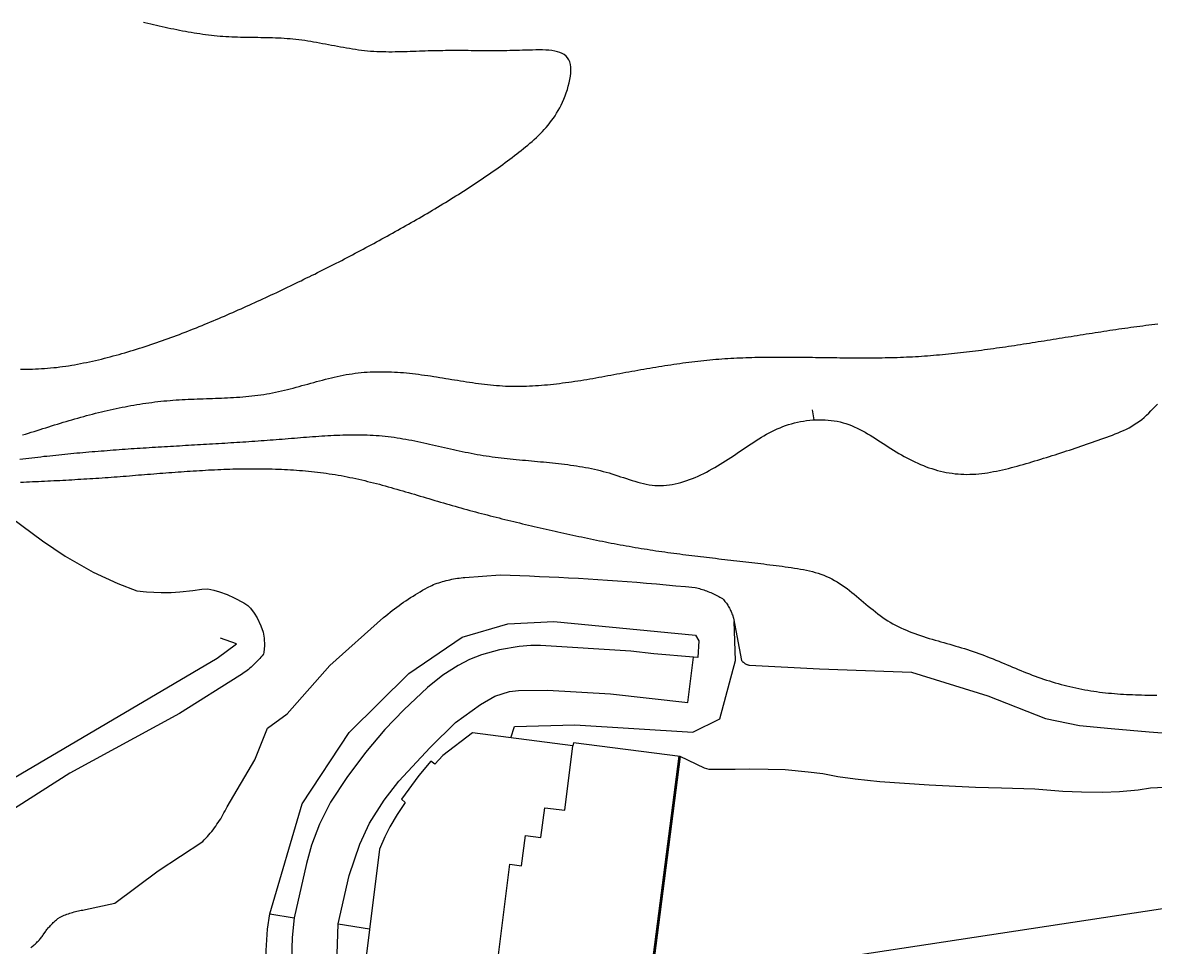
# Model space of a CAD drawing. Header units: metres. Extents: x 344448 to 345503, y 6651479 to 6652258.
# Drawn here: x 344625.2 to 344849.7, y 6652071.9 to 6652255.2 of the extents above; entities that cross this region are included whole.
import ezdxf

# ---------------------------------------------------------------- set-up
doc = ezdxf.new("R2010")
doc.units = ezdxf.units.M
doc.layers.add('C3D-Рамка_вида', color=7, linetype='Continuous', plot=False)
for name, color, linetype in [('СЛОЙ_03_Здания_и_строения', 252, 'Continuous'), ('СЛОЙ_06_Инженерно-техниче', 252, 'Continuous'), ('СЛОЙ_10_Границы_покрытий_', 252, 'Continuous'), ('СЛОЙ_11_Гидрография', 252, 'Continuous'), ('СЛОЙ_14_Ограждения', 252, 'Continuous')]:
    doc.layers.add(name, color=color, linetype=linetype)

msp = doc.modelspace()

# ---------------------------------------------------------------- linework, layer by layer
at = {"layer": 'C3D-Рамка_вида', "linetype": 'Continuous'}
msp.add_lwpolyline([(344636.54, 6652046.94), (345013.71, 6652104.29), (345046.63, 6651887.78), (344669.46, 6651830.43)], close=True, dxfattribs=at)
at = {"layer": 'СЛОЙ_03_Здания_и_строения', "linetype": 'Continuous'}
msp.add_lwpolyline([(344716.81, 6652048.76), (344721.81, 6652088.4), (344724.14, 6652088.08), (344724.93, 6652094.05), (344727.97, 6652093.7), (344728.71, 6652099.58), (344732.73, 6652099.12), (344734.31, 6652111.84), (344714.38, 6652114.4), (344708.53, 6652109.9), (344706.9, 6652108.2), (344706.12, 6652108.82), (344703.78, 6652105.99), (344700.32, 6652101.28), (344701.07, 6652100.6), (344699.45, 6652098.22), (344698.04, 6652095.81), (344697.01, 6652093.8), (344695.94, 6652091.38), (344691.99, 6652059.5)], dxfattribs=at)
at = {"layer": 'СЛОЙ_06_Инженерно-техниче', "linetype": 'Continuous'}
for p, q in [((344745.65, 6652034.27), (344755.33, 6652109.77)), ((344745.85, 6652034.25), (344755.53, 6652109.74))]:
    msp.add_line(p, q, dxfattribs=at)
msp.add_lwpolyline([(344755.53, 6652109.74), (344734.42, 6652112.46), (344734.31, 6652111.84)], dxfattribs=at)
at = {"layer": 'СЛОЙ_10_Границы_покрытий_', "linetype": 'Continuous'}
for p, q in [((344674.23, 6652078.54), (344679.06, 6652077.75)), ((344687.8, 6652076.59), (344693.98, 6652075.58))]:
    msp.add_line(p, q, dxfattribs=at)
for points in [[(344662.05, 6652066.59), (344663.72, 6652067.55), (344668.13, 6652058.4), (344670.12, 6652051.14), (344675.16, 6652051.93), (344675.01, 6652052.43), (344674.26, 6652056.44), (344673.72, 6652061.42), (344673.47, 6652065.96), (344673.5, 6652071.24), (344673.73, 6652075.48), (344674.23, 6652078.54), (344680.63, 6652100.35), (344689.98, 6652114.48), (344701.78, 6652126.18), (344712.37, 6652133.39), (344721.38, 6652136.04), (344730.5, 6652136.46), (344758.59, 6652133.75), (344759.27, 6652132.68), (344759.06, 6652129.35), (344758.2, 6652129.4)], [(344763.39, 6652117.2), (344766.51, 6652128.74), (344766.26, 6652136.5)], [(344687.38, 6652064.59), (344687.8, 6652076.59), (344689.94, 6652086.12), (344692.07, 6652092.36), (344693.97, 6652096.49), (344696.86, 6652101.1), (344699.77, 6652104.87), (344705.98, 6652111.54), (344711.03, 6652116.49), (344715.97, 6652120.04), (344718.85, 6652121.67), (344721.7, 6652122.59), (344723.49, 6652122.81), (344729.24, 6652122.88), (344741.74, 6652122.14), (344757.07, 6652120.45), (344758.2, 6652129.4), (344750.35, 6652130.05), (344745.77, 6652130.58), (344727.88, 6652131.76), (344725.94, 6652131.72), (344723.63, 6652131.54), (344719.72, 6652130.87), (344716.21, 6652129.88), (344713.83, 6652128.96), (344711.53, 6652127.77), (344708.52, 6652125.84), (344705.49, 6652123.41), (344700.78, 6652118.97), (344697.03, 6652115.05), (344693.18, 6652110.52), (344689.48, 6652105.59), (344686.24, 6652100.68), (344684.04, 6652096.33), (344682.48, 6652092.17), (344681.48, 6652088.5), (344679.06, 6652077.75), (344678.68, 6652073.85), (344678.49, 6652069.43)], [(344721.97, 6652113.42), (344722.71, 6652115.7), (344734.71, 6652115.98), (344758.06, 6652114.53), (344763.39, 6652117.2)]]:
    msp.add_lwpolyline(points, dxfattribs=at)
at = {"layer": 'СЛОЙ_11_Гидрография', "linetype": 'Continuous'}
msp.add_line((344782.1, 6652176.46), (344781.82, 6652178.44), dxfattribs=at)
for points in [[(344624.79, 6652186.54), (344625.39, 6652186.53), (344625.99, 6652186.53), (344626.59, 6652186.53), (344627.19, 6652186.54), (344627.79, 6652186.56), (344628.39, 6652186.58), (344628.98, 6652186.61), (344629.58, 6652186.65), (344630.18, 6652186.7), (344630.78, 6652186.75), (344631.38, 6652186.81), (344631.97, 6652186.87), (344632.57, 6652186.95), (344633.16, 6652187.02), (344633.76, 6652187.11), (344634.35, 6652187.2), (344634.95, 6652187.29), (344635.54, 6652187.39), (344636.13, 6652187.5), (344636.72, 6652187.61), (344637.31, 6652187.73), (344637.9, 6652187.85), (344638.49, 6652187.97), (344639.08, 6652188.1), (344639.67, 6652188.24), (344640.26, 6652188.38), (344640.84, 6652188.52), (344641.43, 6652188.66), (344642.01, 6652188.81), (344642.59, 6652188.96), (344643.18, 6652189.12), (344643.76, 6652189.28), (344644.34, 6652189.44), (344644.92, 6652189.6), (344645.5, 6652189.77), (344646.07, 6652189.94), (344646.65, 6652190.11), (344647.23, 6652190.28), (344647.8, 6652190.46), (344648.37, 6652190.64), (344648.95, 6652190.82), (344649.52, 6652191.01), (344650.09, 6652191.2), (344650.66, 6652191.39), (344651.23, 6652191.58), (344651.8, 6652191.77), (344652.36, 6652191.97), (344652.93, 6652192.17), (344653.5, 6652192.37), (344654.06, 6652192.58), (344654.63, 6652192.78), (344655.19, 6652192.99), (344655.75, 6652193.2), (344656.31, 6652193.41), (344656.88, 6652193.63), (344657.44, 6652193.84), (344658, 6652194.06), (344658.56, 6652194.28), (344659.11, 6652194.5), (344659.67, 6652194.72), (344660.23, 6652194.95), (344660.78, 6652195.17), (344661.34, 6652195.4), (344661.9, 6652195.63), (344662.45, 6652195.86), (344663, 6652196.09), (344663.56, 6652196.33), (344664.11, 6652196.56), (344664.66, 6652196.8), (344665.21, 6652197.03), (344665.76, 6652197.27), (344666.31, 6652197.51), (344666.86, 6652197.75), (344667.41, 6652197.99), (344667.96, 6652198.24), (344668.51, 6652198.48), (344669.05, 6652198.73), (344669.6, 6652198.97), (344670.15, 6652199.22), (344670.69, 6652199.47), (344671.24, 6652199.71), (344671.78, 6652199.96), (344672.33, 6652200.21), (344672.87, 6652200.46), (344673.41, 6652200.72), (344673.96, 6652200.97), (344674.5, 6652201.22), (344675.04, 6652201.47), (344675.58, 6652201.73), (344676.13, 6652201.98), (344676.67, 6652202.24), (344677.21, 6652202.5), (344677.75, 6652202.75), (344678.29, 6652203.01), (344678.82, 6652203.27), (344679.36, 6652203.53), (344679.9, 6652203.79), (344680.44, 6652204.05), (344680.98, 6652204.32), (344681.52, 6652204.58), (344682.05, 6652204.84), (344682.59, 6652205.11), (344683.12, 6652205.37), (344683.66, 6652205.64), (344684.2, 6652205.91), (344684.73, 6652206.18), (344685.27, 6652206.45), (344685.8, 6652206.72), (344686.33, 6652206.99), (344686.87, 6652207.26), (344687.4, 6652207.53), (344687.94, 6652207.81), (344688.47, 6652208.08), (344689, 6652208.36), (344689.53, 6652208.63), (344690.07, 6652208.91), (344690.6, 6652209.19), (344691.13, 6652209.47), (344691.66, 6652209.75), (344692.19, 6652210.03), (344692.72, 6652210.31), (344693.25, 6652210.6), (344693.78, 6652210.88), (344694.31, 6652211.17), (344694.84, 6652211.45), (344695.37, 6652211.74), (344695.9, 6652212.03), (344696.43, 6652212.32), (344696.96, 6652212.61), (344697.49, 6652212.9), (344698.02, 6652213.19), (344698.55, 6652213.48), (344699.08, 6652213.78), (344699.61, 6652214.07), (344700.13, 6652214.37), (344700.66, 6652214.67), (344701.19, 6652214.97), (344701.72, 6652215.27), (344702.25, 6652215.57), (344702.77, 6652215.87), (344703.3, 6652216.17), (344703.82, 6652216.47), (344704.35, 6652216.78), (344704.87, 6652217.08), (344705.4, 6652217.39), (344705.92, 6652217.7), (344706.44, 6652218.01), (344706.96, 6652218.32), (344707.48, 6652218.63), (344708, 6652218.94), (344708.52, 6652219.25), (344709.03, 6652219.57), (344709.55, 6652219.88), (344710.06, 6652220.2), (344710.57, 6652220.52), (344711.08, 6652220.84), (344711.59, 6652221.16), (344712.1, 6652221.48), (344712.6, 6652221.8), (344713.11, 6652222.12), (344713.61, 6652222.45), (344714.11, 6652222.77), (344714.61, 6652223.1), (344715.1, 6652223.43), (344715.6, 6652223.75), (344716.09, 6652224.08), (344716.58, 6652224.42), (344717.06, 6652224.75), (344717.55, 6652225.08), (344718.03, 6652225.42), (344718.51, 6652225.75), (344718.99, 6652226.09), (344719.46, 6652226.43), (344719.94, 6652226.77), (344720.41, 6652227.11), (344720.87, 6652227.45), (344721.34, 6652227.79), (344721.8, 6652228.14), (344722.25, 6652228.48), (344722.71, 6652228.83), (344723.16, 6652229.17), (344723.61, 6652229.52), (344724.05, 6652229.87), (344724.49, 6652230.22), (344724.93, 6652230.58), (344725.37, 6652230.94), (344725.79, 6652231.3), (344726.22, 6652231.66), (344726.63, 6652232.03), (344727.05, 6652232.41), (344727.45, 6652232.8), (344727.85, 6652233.19), (344728.24, 6652233.6), (344728.63, 6652234.01), (344729, 6652234.43), (344729.37, 6652234.87), (344729.73, 6652235.32), (344730.08, 6652235.78), (344730.42, 6652236.25), (344730.75, 6652236.74), (344731.07, 6652237.25), (344731.38, 6652237.77), (344731.68, 6652238.32), (344731.96, 6652238.87), (344732.24, 6652239.45), (344732.5, 6652240.05), (344732.75, 6652240.67), (344732.98, 6652241.31), (344733.2, 6652241.96), (344733.39, 6652242.62), (344733.56, 6652243.28), (344733.7, 6652243.94), (344733.8, 6652244.58), (344733.86, 6652245.2), (344733.89, 6652245.8), (344733.86, 6652246.38), (344733.79, 6652246.91), (344733.67, 6652247.4), (344733.48, 6652247.84), (344733.23, 6652248.23), (344732.93, 6652248.56), (344732.57, 6652248.85), (344732.17, 6652249.09), (344731.71, 6652249.28), (344731.22, 6652249.44), (344730.69, 6652249.57), (344730.13, 6652249.66), (344729.54, 6652249.72), (344728.92, 6652249.77), (344728.29, 6652249.79), (344727.64, 6652249.79), (344726.98, 6652249.79), (344726.32, 6652249.77), (344725.66, 6652249.75), (344724.99, 6652249.73), (344724.34, 6652249.71), (344723.69, 6652249.69), (344723.05, 6652249.67), (344722.42, 6652249.66), (344721.79, 6652249.65), (344721.17, 6652249.64), (344720.56, 6652249.63), (344719.96, 6652249.63), (344719.36, 6652249.63), (344718.76, 6652249.62), (344718.17, 6652249.62), (344717.58, 6652249.62), (344717, 6652249.63), (344716.42, 6652249.63), (344715.85, 6652249.63), (344715.27, 6652249.64), (344714.7, 6652249.64), (344714.14, 6652249.64), (344713.57, 6652249.65), (344713, 6652249.65), (344712.44, 6652249.65), (344711.88, 6652249.65), (344711.31, 6652249.66), (344710.75, 6652249.66), (344710.19, 6652249.65), (344709.62, 6652249.65), (344709.06, 6652249.65), (344708.49, 6652249.64), (344707.92, 6652249.63), (344707.35, 6652249.62), (344706.78, 6652249.61), (344706.2, 6652249.6), (344705.62, 6652249.58), (344705.03, 6652249.56), (344704.45, 6652249.54), (344703.86, 6652249.52), (344703.26, 6652249.49), (344702.67, 6652249.47), (344702.07, 6652249.45), (344701.47, 6652249.43), (344700.87, 6652249.41), (344700.27, 6652249.4), (344699.66, 6652249.38), (344699.06, 6652249.38), (344698.45, 6652249.37), (344697.84, 6652249.37), (344697.24, 6652249.38), (344696.63, 6652249.39), (344696.02, 6652249.41), (344695.42, 6652249.44), (344694.81, 6652249.47), (344694.21, 6652249.51), (344693.6, 6652249.57), (344693, 6652249.63), (344692.4, 6652249.7), (344691.8, 6652249.77), (344691.2, 6652249.86), (344690.6, 6652249.95), (344690, 6652250.04), (344689.4, 6652250.14), (344688.81, 6652250.25), (344688.21, 6652250.35), (344687.62, 6652250.46), (344687.03, 6652250.58), (344686.44, 6652250.69), (344685.84, 6652250.8), (344685.25, 6652250.91), (344684.67, 6652251.02), (344684.08, 6652251.13), (344683.49, 6652251.24), (344682.9, 6652251.35), (344682.32, 6652251.45), (344681.73, 6652251.54), (344681.14, 6652251.63), (344680.56, 6652251.71), (344679.98, 6652251.79), (344679.39, 6652251.86), (344678.81, 6652251.92), (344678.23, 6652251.97), (344677.64, 6652252.02), (344677.06, 6652252.06), (344676.48, 6652252.09), (344675.9, 6652252.12), (344675.32, 6652252.14), (344674.74, 6652252.16), (344674.16, 6652252.18), (344673.58, 6652252.19), (344673, 6652252.2), (344672.43, 6652252.21), (344671.85, 6652252.22), (344671.27, 6652252.23), (344670.69, 6652252.24), (344670.12, 6652252.24), (344669.54, 6652252.25), (344668.96, 6652252.26), (344668.39, 6652252.28), (344667.81, 6652252.29), (344667.23, 6652252.31), (344666.66, 6652252.34), (344666.08, 6652252.36), (344665.51, 6652252.4), (344664.93, 6652252.43), (344664.36, 6652252.48), (344663.79, 6652252.53), (344663.21, 6652252.59), (344662.64, 6652252.65), (344662.06, 6652252.72), (344661.49, 6652252.79), (344660.92, 6652252.87), (344660.34, 6652252.95), (344659.77, 6652253.04), (344659.2, 6652253.13), (344658.62, 6652253.23), (344658.05, 6652253.33), (344657.48, 6652253.43), (344656.9, 6652253.54), (344656.33, 6652253.65), (344655.76, 6652253.77), (344655.19, 6652253.88), (344654.61, 6652254), (344654.04, 6652254.12), (344653.47, 6652254.24), (344652.9, 6652254.37), (344652.32, 6652254.49), (344651.75, 6652254.62), (344651.18, 6652254.75), (344650.61, 6652254.88), (344650.03, 6652255.01), (344649.46, 6652255.14), (344649.2, 6652255.2)], [(344625.23, 6652173.47), (344625.8, 6652173.64), (344626.38, 6652173.82), (344626.95, 6652174), (344627.53, 6652174.18), (344628.1, 6652174.35), (344628.68, 6652174.53), (344629.25, 6652174.72), (344629.83, 6652174.9), (344630.4, 6652175.08), (344630.98, 6652175.26), (344631.55, 6652175.44), (344632.13, 6652175.61), (344632.7, 6652175.79), (344633.28, 6652175.97), (344633.86, 6652176.14), (344634.43, 6652176.31), (344635.01, 6652176.48), (344635.59, 6652176.65), (344636.17, 6652176.82), (344636.75, 6652176.98), (344637.33, 6652177.14), (344637.91, 6652177.3), (344638.49, 6652177.45), (344639.08, 6652177.61), (344639.66, 6652177.76), (344640.24, 6652177.9), (344640.83, 6652178.04), (344641.41, 6652178.18), (344642, 6652178.32), (344642.58, 6652178.45), (344643.17, 6652178.58), (344643.76, 6652178.71), (344644.35, 6652178.83), (344644.93, 6652178.95), (344645.52, 6652179.07), (344646.11, 6652179.18), (344646.7, 6652179.29), (344647.29, 6652179.39), (344647.89, 6652179.49), (344648.48, 6652179.59), (344649.07, 6652179.68), (344649.67, 6652179.77), (344650.26, 6652179.85), (344650.85, 6652179.93), (344651.45, 6652180.01), (344652.05, 6652180.08), (344652.64, 6652180.14), (344653.24, 6652180.2), (344653.84, 6652180.26), (344654.44, 6652180.31), (344655.03, 6652180.36), (344655.63, 6652180.4), (344656.23, 6652180.44), (344656.83, 6652180.47), (344657.44, 6652180.5), (344658.04, 6652180.53), (344658.64, 6652180.56), (344659.24, 6652180.58), (344659.84, 6652180.61), (344660.44, 6652180.63), (344661.04, 6652180.65), (344661.65, 6652180.67), (344662.25, 6652180.69), (344662.85, 6652180.71), (344663.45, 6652180.74), (344664.05, 6652180.76), (344664.65, 6652180.78), (344665.25, 6652180.81), (344665.85, 6652180.84), (344666.45, 6652180.87), (344667.05, 6652180.91), (344667.65, 6652180.94), (344668.25, 6652180.99), (344668.85, 6652181.03), (344669.44, 6652181.08), (344670.04, 6652181.14), (344670.63, 6652181.2), (344671.23, 6652181.27), (344671.82, 6652181.34), (344672.41, 6652181.42), (344673.01, 6652181.51), (344673.6, 6652181.61), (344674.18, 6652181.71), (344674.77, 6652181.82), (344675.36, 6652181.94), (344675.94, 6652182.06), (344676.53, 6652182.2), (344677.11, 6652182.33), (344677.7, 6652182.48), (344678.28, 6652182.62), (344678.86, 6652182.77), (344679.44, 6652182.93), (344680.02, 6652183.09), (344680.6, 6652183.24), (344681.18, 6652183.4), (344681.76, 6652183.56), (344682.34, 6652183.72), (344682.92, 6652183.88), (344683.5, 6652184.04), (344684.09, 6652184.2), (344684.67, 6652184.35), (344685.25, 6652184.5), (344685.83, 6652184.65), (344686.42, 6652184.79), (344687, 6652184.93), (344687.58, 6652185.06), (344688.17, 6652185.19), (344688.76, 6652185.31), (344689.35, 6652185.42), (344689.94, 6652185.52), (344690.53, 6652185.61), (344691.12, 6652185.69), (344691.71, 6652185.77), (344692.31, 6652185.83), (344692.91, 6652185.88), (344693.5, 6652185.93), (344694.1, 6652185.96), (344694.7, 6652185.99), (344695.3, 6652186.01), (344695.9, 6652186.01), (344696.51, 6652186.01), (344697.11, 6652186.01), (344697.71, 6652185.99), (344698.31, 6652185.97), (344698.91, 6652185.94), (344699.52, 6652185.91), (344700.12, 6652185.86), (344700.72, 6652185.82), (344701.32, 6652185.76), (344701.92, 6652185.7), (344702.52, 6652185.64), (344703.12, 6652185.57), (344703.71, 6652185.49), (344704.31, 6652185.41), (344704.91, 6652185.33), (344705.51, 6652185.24), (344706.1, 6652185.16), (344706.7, 6652185.06), (344707.29, 6652184.97), (344707.89, 6652184.88), (344708.48, 6652184.78), (344709.08, 6652184.68), (344709.67, 6652184.59), (344710.27, 6652184.49), (344710.86, 6652184.39), (344711.45, 6652184.3), (344712.05, 6652184.2), (344712.64, 6652184.11), (344713.23, 6652184.01), (344713.83, 6652183.92), (344714.42, 6652183.84), (344715.01, 6652183.75), (344715.6, 6652183.67), (344716.2, 6652183.6), (344716.79, 6652183.53), (344717.38, 6652183.46), (344717.98, 6652183.4), (344718.57, 6652183.34), (344719.16, 6652183.29), (344719.76, 6652183.24), (344720.35, 6652183.21), (344720.94, 6652183.17), (344721.54, 6652183.15), (344722.13, 6652183.14), (344722.73, 6652183.13), (344723.32, 6652183.12), (344723.92, 6652183.13), (344724.51, 6652183.14), (344725.11, 6652183.16), (344725.7, 6652183.18), (344726.3, 6652183.21), (344726.89, 6652183.24), (344727.49, 6652183.28), (344728.09, 6652183.33), (344728.68, 6652183.38), (344729.28, 6652183.43), (344729.88, 6652183.49), (344730.47, 6652183.55), (344731.07, 6652183.62), (344731.67, 6652183.69), (344732.26, 6652183.77), (344732.86, 6652183.85), (344733.46, 6652183.93), (344734.05, 6652184.02), (344734.65, 6652184.11), (344735.25, 6652184.2), (344735.84, 6652184.29), (344736.44, 6652184.39), (344737.04, 6652184.49), (344737.63, 6652184.59), (344738.23, 6652184.69), (344738.83, 6652184.8), (344739.42, 6652184.9), (344740.02, 6652185.01), (344740.61, 6652185.12), (344741.21, 6652185.23), (344741.81, 6652185.34), (344742.4, 6652185.45), (344743, 6652185.56), (344743.59, 6652185.67), (344744.19, 6652185.78), (344744.78, 6652185.89), (344745.38, 6652186), (344745.97, 6652186.1), (344746.57, 6652186.21), (344747.16, 6652186.32), (344747.76, 6652186.42), (344748.35, 6652186.53), (344748.94, 6652186.63), (344749.54, 6652186.73), (344750.13, 6652186.83), (344750.73, 6652186.93), (344751.32, 6652187.02), (344751.91, 6652187.12), (344752.51, 6652187.21), (344753.1, 6652187.3), (344753.69, 6652187.39), (344754.29, 6652187.48), (344754.88, 6652187.57), (344755.47, 6652187.65), (344756.07, 6652187.73), (344756.66, 6652187.81), (344757.25, 6652187.89), (344757.85, 6652187.96), (344758.44, 6652188.03), (344759.04, 6652188.1), (344759.63, 6652188.17), (344760.23, 6652188.23), (344760.82, 6652188.29), (344761.42, 6652188.35), (344762.01, 6652188.4), (344762.61, 6652188.46), (344763.2, 6652188.5), (344763.8, 6652188.55), (344764.4, 6652188.59), (344764.99, 6652188.63), (344765.59, 6652188.66), (344766.19, 6652188.7), (344766.78, 6652188.73), (344767.38, 6652188.76), (344767.98, 6652188.78), (344768.58, 6652188.8), (344769.18, 6652188.82), (344769.78, 6652188.84), (344770.38, 6652188.86), (344770.97, 6652188.87), (344771.57, 6652188.88), (344772.17, 6652188.89), (344772.77, 6652188.9), (344773.37, 6652188.9), (344773.97, 6652188.91), (344774.57, 6652188.91), (344775.17, 6652188.91), (344775.77, 6652188.91), (344776.37, 6652188.91), (344776.98, 6652188.91), (344777.58, 6652188.91), (344778.18, 6652188.9), (344778.78, 6652188.9), (344779.38, 6652188.89), (344779.98, 6652188.88), (344780.58, 6652188.88), (344781.18, 6652188.87), (344781.78, 6652188.86), (344782.39, 6652188.85), (344782.99, 6652188.84), (344783.59, 6652188.83), (344784.19, 6652188.83), (344784.79, 6652188.82), (344785.39, 6652188.81), (344785.99, 6652188.8), (344786.6, 6652188.79), (344787.2, 6652188.78), (344787.8, 6652188.78), (344788.4, 6652188.77), (344789, 6652188.76), (344789.6, 6652188.76), (344790.2, 6652188.76), (344790.8, 6652188.75), (344791.4, 6652188.75), (344792, 6652188.75), (344792.6, 6652188.75), (344793.21, 6652188.75), (344793.81, 6652188.76), (344794.41, 6652188.76), (344795.01, 6652188.77), (344795.61, 6652188.78), (344796.21, 6652188.79), (344796.8, 6652188.8), (344797.4, 6652188.81), (344798, 6652188.83), (344798.6, 6652188.85), (344799.2, 6652188.87), (344799.8, 6652188.89), (344800.4, 6652188.92), (344801, 6652188.95), (344801.59, 6652188.98), (344802.19, 6652189.01), (344802.79, 6652189.05), (344803.39, 6652189.09), (344803.98, 6652189.13), (344804.58, 6652189.18), (344805.18, 6652189.22), (344805.77, 6652189.27), (344806.37, 6652189.32), (344806.96, 6652189.37), (344807.56, 6652189.43), (344808.15, 6652189.48), (344808.75, 6652189.54), (344809.34, 6652189.6), (344809.94, 6652189.66), (344810.53, 6652189.73), (344811.13, 6652189.79), (344811.72, 6652189.86), (344812.32, 6652189.93), (344812.91, 6652190), (344813.51, 6652190.08), (344814.1, 6652190.15), (344814.69, 6652190.22), (344815.29, 6652190.3), (344815.88, 6652190.38), (344816.47, 6652190.46), (344817.07, 6652190.54), (344817.66, 6652190.62), (344818.25, 6652190.71), (344818.84, 6652190.79), (344819.44, 6652190.88), (344820.03, 6652190.96), (344820.62, 6652191.05), (344821.22, 6652191.14), (344821.81, 6652191.23), (344822.4, 6652191.32), (344822.99, 6652191.41), (344823.58, 6652191.5), (344824.18, 6652191.59), (344824.77, 6652191.68), (344825.36, 6652191.78), (344825.95, 6652191.87), (344826.54, 6652191.96), (344827.14, 6652192.06), (344827.73, 6652192.15), (344828.32, 6652192.25), (344828.91, 6652192.34), (344829.5, 6652192.44), (344830.09, 6652192.53), (344830.69, 6652192.63), (344831.28, 6652192.72), (344831.87, 6652192.82), (344832.46, 6652192.91), (344833.05, 6652193.01), (344833.64, 6652193.1), (344834.24, 6652193.2), (344834.83, 6652193.29), (344835.42, 6652193.39), (344836.01, 6652193.48), (344836.6, 6652193.57), (344837.19, 6652193.66), (344837.79, 6652193.76), (344838.38, 6652193.85), (344838.97, 6652193.94), (344839.56, 6652194.03), (344840.15, 6652194.12), (344840.74, 6652194.21), (344841.34, 6652194.29), (344841.93, 6652194.38), (344842.52, 6652194.47), (344843.11, 6652194.55), (344843.71, 6652194.63), (344844.3, 6652194.72), (344844.89, 6652194.8), (344845.48, 6652194.88), (344846.08, 6652194.96), (344846.67, 6652195.04), (344847.26, 6652195.12), (344847.85, 6652195.2), (344848.45, 6652195.28), (344849.04, 6652195.35), (344849.63, 6652195.43), (344850.22, 6652195.51)], [(344624.65, 6652168.66), (344625.24, 6652168.73), (344625.84, 6652168.81), (344626.43, 6652168.88), (344627.03, 6652168.95), (344627.62, 6652169.02), (344628.22, 6652169.09), (344628.82, 6652169.16), (344629.41, 6652169.23), (344630.01, 6652169.29), (344630.61, 6652169.36), (344631.21, 6652169.42), (344631.8, 6652169.49), (344632.4, 6652169.55), (344633, 6652169.61), (344633.59, 6652169.67), (344634.19, 6652169.73), (344634.79, 6652169.78), (344635.39, 6652169.84), (344635.99, 6652169.9), (344636.58, 6652169.95), (344637.18, 6652170), (344637.78, 6652170.06), (344638.38, 6652170.11), (344638.98, 6652170.16), (344639.57, 6652170.21), (344640.17, 6652170.26), (344640.77, 6652170.31), (344641.37, 6652170.35), (344641.96, 6652170.4), (344642.56, 6652170.45), (344643.16, 6652170.49), (344643.76, 6652170.54), (344644.36, 6652170.58), (344644.95, 6652170.62), (344645.55, 6652170.66), (344646.15, 6652170.71), (344646.75, 6652170.75), (344647.34, 6652170.79), (344647.94, 6652170.83), (344648.54, 6652170.87), (344649.14, 6652170.91), (344649.73, 6652170.94), (344650.33, 6652170.98), (344650.93, 6652171.02), (344651.53, 6652171.06), (344652.12, 6652171.09), (344652.72, 6652171.13), (344653.32, 6652171.17), (344653.92, 6652171.2), (344654.51, 6652171.24), (344655.11, 6652171.27), (344655.71, 6652171.31), (344656.31, 6652171.34), (344656.91, 6652171.38), (344657.5, 6652171.41), (344658.1, 6652171.45), (344658.7, 6652171.48), (344659.3, 6652171.52), (344659.9, 6652171.55), (344660.49, 6652171.59), (344661.09, 6652171.62), (344661.69, 6652171.66), (344662.29, 6652171.69), (344662.89, 6652171.73), (344663.49, 6652171.76), (344664.08, 6652171.8), (344664.68, 6652171.83), (344665.28, 6652171.87), (344665.88, 6652171.91), (344666.48, 6652171.94), (344667.08, 6652171.98), (344667.68, 6652172.02), (344668.28, 6652172.06), (344668.88, 6652172.1), (344669.48, 6652172.13), (344670.08, 6652172.17), (344670.68, 6652172.21), (344671.28, 6652172.25), (344671.88, 6652172.3), (344672.48, 6652172.34), (344673.08, 6652172.38), (344673.68, 6652172.42), (344674.28, 6652172.47), (344674.88, 6652172.51), (344675.48, 6652172.56), (344676.08, 6652172.6), (344676.69, 6652172.65), (344677.29, 6652172.7), (344677.89, 6652172.75), (344678.49, 6652172.8), (344679.09, 6652172.85), (344679.7, 6652172.9), (344680.3, 6652172.95), (344680.9, 6652173), (344681.5, 6652173.04), (344682.11, 6652173.09), (344682.71, 6652173.14), (344683.31, 6652173.18), (344683.91, 6652173.22), (344684.52, 6652173.27), (344685.12, 6652173.3), (344685.72, 6652173.34), (344686.32, 6652173.37), (344686.92, 6652173.4), (344687.52, 6652173.43), (344688.12, 6652173.45), (344688.72, 6652173.47), (344689.32, 6652173.49), (344689.92, 6652173.5), (344690.52, 6652173.51), (344691.12, 6652173.51), (344691.72, 6652173.51), (344692.32, 6652173.5), (344692.91, 6652173.49), (344693.51, 6652173.47), (344694.11, 6652173.45), (344694.7, 6652173.41), (344695.3, 6652173.38), (344695.89, 6652173.33), (344696.49, 6652173.28), (344697.08, 6652173.22), (344697.67, 6652173.16), (344698.26, 6652173.08), (344698.85, 6652173), (344699.44, 6652172.92), (344700.03, 6652172.83), (344700.62, 6652172.73), (344701.21, 6652172.62), (344701.8, 6652172.52), (344702.38, 6652172.41), (344702.97, 6652172.29), (344703.56, 6652172.17), (344704.14, 6652172.05), (344704.73, 6652171.92), (344705.32, 6652171.79), (344705.9, 6652171.66), (344706.49, 6652171.53), (344707.08, 6652171.4), (344707.66, 6652171.26), (344708.25, 6652171.13), (344708.84, 6652171), (344709.42, 6652170.86), (344710.01, 6652170.73), (344710.6, 6652170.59), (344711.19, 6652170.46), (344711.78, 6652170.33), (344712.37, 6652170.21), (344712.95, 6652170.08), (344713.54, 6652169.96), (344714.14, 6652169.84), (344714.73, 6652169.73), (344715.32, 6652169.62), (344715.91, 6652169.52), (344716.51, 6652169.42), (344717.1, 6652169.32), (344717.7, 6652169.23), (344718.29, 6652169.15), (344718.89, 6652169.07), (344719.49, 6652168.99), (344720.08, 6652168.92), (344720.68, 6652168.85), (344721.28, 6652168.78), (344721.88, 6652168.72), (344722.48, 6652168.66), (344723.08, 6652168.6), (344723.68, 6652168.55), (344724.28, 6652168.49), (344724.88, 6652168.44), (344725.48, 6652168.38), (344726.08, 6652168.33), (344726.68, 6652168.28), (344727.28, 6652168.22), (344727.88, 6652168.17), (344728.48, 6652168.12), (344729.08, 6652168.06), (344729.68, 6652168), (344730.28, 6652167.94), (344730.88, 6652167.88), (344731.47, 6652167.81), (344732.07, 6652167.74), (344732.66, 6652167.67), (344733.26, 6652167.59), (344733.85, 6652167.51), (344734.45, 6652167.43), (344735.04, 6652167.34), (344735.63, 6652167.24), (344736.22, 6652167.14), (344736.81, 6652167.04), (344737.39, 6652166.92), (344737.98, 6652166.8), (344738.56, 6652166.68), (344739.14, 6652166.54), (344739.73, 6652166.4), (344740.31, 6652166.25), (344740.88, 6652166.09), (344741.46, 6652165.93), (344742.03, 6652165.75), (344742.61, 6652165.57), (344743.18, 6652165.38), (344743.75, 6652165.19), (344744.32, 6652165), (344744.89, 6652164.81), (344745.45, 6652164.63), (344746.02, 6652164.45), (344746.59, 6652164.28), (344747.15, 6652164.11), (344747.72, 6652163.97), (344748.29, 6652163.83), (344748.85, 6652163.71), (344749.42, 6652163.61), (344749.99, 6652163.54), (344750.56, 6652163.48), (344751.13, 6652163.45), (344751.7, 6652163.44), (344752.27, 6652163.46), (344752.84, 6652163.51), (344753.42, 6652163.57), (344753.99, 6652163.66), (344754.56, 6652163.77), (344755.14, 6652163.9), (344755.71, 6652164.05), (344756.28, 6652164.22), (344756.85, 6652164.41), (344757.42, 6652164.61), (344757.98, 6652164.83), (344758.55, 6652165.06), (344759.11, 6652165.31), (344759.67, 6652165.57), (344760.23, 6652165.84), (344760.78, 6652166.12), (344761.33, 6652166.41), (344761.88, 6652166.72), (344762.42, 6652167.03), (344762.96, 6652167.34), (344763.5, 6652167.67), (344764.03, 6652168), (344764.56, 6652168.33), (344765.08, 6652168.67), (344765.6, 6652169.01), (344766.11, 6652169.35), (344766.62, 6652169.69), (344767.12, 6652170.04), (344767.63, 6652170.38), (344768.13, 6652170.72), (344768.63, 6652171.06), (344769.13, 6652171.4), (344769.63, 6652171.73), (344770.13, 6652172.05), (344770.64, 6652172.38), (344771.14, 6652172.69), (344771.65, 6652173), (344772.16, 6652173.3), (344772.68, 6652173.59), (344773.2, 6652173.87), (344773.73, 6652174.15), (344774.26, 6652174.41), (344774.8, 6652174.65), (344775.35, 6652174.89), (344775.91, 6652175.11), (344776.47, 6652175.32), (344777.05, 6652175.51), (344777.63, 6652175.68), (344778.22, 6652175.84), (344778.81, 6652175.99), (344779.41, 6652176.11), (344780.02, 6652176.22), (344780.63, 6652176.31), (344781.24, 6652176.39), (344781.85, 6652176.44), (344782.46, 6652176.48), (344783.08, 6652176.49), (344783.69, 6652176.49), (344784.3, 6652176.47), (344784.9, 6652176.43), (344785.5, 6652176.36), (344786.1, 6652176.28), (344786.69, 6652176.17), (344787.27, 6652176.05), (344787.85, 6652175.9), (344788.42, 6652175.72), (344788.98, 6652175.53), (344789.53, 6652175.32), (344790.07, 6652175.09), (344790.61, 6652174.84), (344791.15, 6652174.58), (344791.67, 6652174.31), (344792.2, 6652174.02), (344792.72, 6652173.72), (344793.24, 6652173.41), (344793.75, 6652173.1), (344794.26, 6652172.78), (344794.77, 6652172.45), (344795.28, 6652172.12), (344795.79, 6652171.79), (344796.3, 6652171.45), (344796.82, 6652171.12), (344797.33, 6652170.79), (344797.84, 6652170.46), (344798.36, 6652170.14), (344798.88, 6652169.82), (344799.41, 6652169.51), (344799.94, 6652169.21), (344800.47, 6652168.92), (344801.01, 6652168.64), (344801.55, 6652168.37), (344802.1, 6652168.11), (344802.65, 6652167.86), (344803.2, 6652167.62), (344803.76, 6652167.39), (344804.32, 6652167.18), (344804.88, 6652166.98), (344805.45, 6652166.79), (344806.02, 6652166.61), (344806.59, 6652166.45), (344807.16, 6652166.3), (344807.74, 6652166.17), (344808.31, 6652166.05), (344808.89, 6652165.95), (344809.47, 6652165.86), (344810.05, 6652165.79), (344810.64, 6652165.73), (344811.22, 6652165.69), (344811.81, 6652165.67), (344812.39, 6652165.66), (344812.98, 6652165.67), (344813.57, 6652165.69), (344814.15, 6652165.72), (344814.74, 6652165.77), (344815.33, 6652165.83), (344815.92, 6652165.91), (344816.5, 6652165.99), (344817.09, 6652166.09), (344817.68, 6652166.19), (344818.27, 6652166.3), (344818.86, 6652166.43), (344819.45, 6652166.56), (344820.03, 6652166.69), (344820.62, 6652166.84), (344821.21, 6652166.99), (344821.79, 6652167.14), (344822.38, 6652167.3), (344822.96, 6652167.46), (344823.54, 6652167.63), (344824.12, 6652167.8), (344824.71, 6652167.97), (344825.29, 6652168.14), (344825.86, 6652168.32), (344826.44, 6652168.49), (344827.02, 6652168.66), (344827.59, 6652168.84), (344828.17, 6652169.02), (344828.74, 6652169.2), (344829.31, 6652169.37), (344829.88, 6652169.55), (344830.45, 6652169.74), (344831.02, 6652169.92), (344831.59, 6652170.1), (344832.16, 6652170.29), (344832.73, 6652170.47), (344833.3, 6652170.66), (344833.87, 6652170.85), (344834.43, 6652171.04), (344835, 6652171.23), (344835.57, 6652171.42), (344836.13, 6652171.62), (344836.7, 6652171.81), (344837.27, 6652172.01), (344837.83, 6652172.21), (344838.4, 6652172.41), (344838.97, 6652172.61), (344839.54, 6652172.81), (344840.1, 6652173.02), (344840.67, 6652173.23), (344841.24, 6652173.44), (344841.8, 6652173.66), (344842.36, 6652173.89), (344842.91, 6652174.13), (344843.46, 6652174.38), (344844, 6652174.64), (344844.53, 6652174.91), (344845.06, 6652175.2), (344845.58, 6652175.51), (344846.08, 6652175.84), (344846.58, 6652176.19), (344847.06, 6652176.56), (344847.53, 6652176.95), (344847.98, 6652177.36), (344848.43, 6652177.79), (344848.87, 6652178.23), (344849.3, 6652178.68), (344849.73, 6652179.13), (344850.16, 6652179.58)], [(344624.81, 6652164.1), (344625.41, 6652164.13), (344626, 6652164.16), (344626.6, 6652164.18), (344627.2, 6652164.21), (344627.8, 6652164.24), (344628.39, 6652164.27), (344628.99, 6652164.29), (344629.59, 6652164.32), (344630.19, 6652164.35), (344630.78, 6652164.38), (344631.38, 6652164.41), (344631.98, 6652164.44), (344632.58, 6652164.47), (344633.17, 6652164.5), (344633.77, 6652164.53), (344634.37, 6652164.57), (344634.97, 6652164.6), (344635.57, 6652164.63), (344636.16, 6652164.67), (344636.76, 6652164.7), (344637.36, 6652164.74), (344637.96, 6652164.77), (344638.56, 6652164.81), (344639.16, 6652164.85), (344639.76, 6652164.89), (344640.36, 6652164.93), (344640.96, 6652164.97), (344641.56, 6652165.01), (344642.16, 6652165.06), (344642.76, 6652165.1), (344643.37, 6652165.15), (344643.97, 6652165.19), (344644.57, 6652165.24), (344645.17, 6652165.29), (344645.78, 6652165.33), (344646.38, 6652165.38), (344646.98, 6652165.43), (344647.58, 6652165.48), (344648.19, 6652165.53), (344648.79, 6652165.57), (344649.39, 6652165.62), (344650, 6652165.67), (344650.6, 6652165.72), (344651.21, 6652165.77), (344651.81, 6652165.81), (344652.41, 6652165.86), (344653.02, 6652165.91), (344653.62, 6652165.96), (344654.23, 6652166), (344654.83, 6652166.05), (344655.44, 6652166.09), (344656.04, 6652166.14), (344656.65, 6652166.18), (344657.25, 6652166.22), (344657.85, 6652166.26), (344658.46, 6652166.3), (344659.06, 6652166.34), (344659.67, 6652166.38), (344660.27, 6652166.42), (344660.88, 6652166.45), (344661.48, 6652166.49), (344662.08, 6652166.52), (344662.69, 6652166.55), (344663.29, 6652166.58), (344663.89, 6652166.61), (344664.5, 6652166.63), (344665.1, 6652166.66), (344665.7, 6652166.68), (344666.31, 6652166.7), (344666.91, 6652166.72), (344667.51, 6652166.73), (344668.11, 6652166.75), (344668.72, 6652166.76), (344669.32, 6652166.77), (344669.92, 6652166.77), (344670.52, 6652166.78), (344671.12, 6652166.78), (344671.72, 6652166.78), (344672.32, 6652166.78), (344672.92, 6652166.77), (344673.52, 6652166.76), (344674.12, 6652166.75), (344674.72, 6652166.73), (344675.32, 6652166.71), (344675.91, 6652166.69), (344676.51, 6652166.67), (344677.11, 6652166.64), (344677.71, 6652166.61), (344678.3, 6652166.58), (344678.9, 6652166.54), (344679.49, 6652166.5), (344680.09, 6652166.45), (344680.68, 6652166.4), (344681.28, 6652166.35), (344681.87, 6652166.29), (344682.46, 6652166.23), (344683.05, 6652166.17), (344683.65, 6652166.1), (344684.24, 6652166.03), (344684.83, 6652165.95), (344685.42, 6652165.87), (344686.01, 6652165.78), (344686.59, 6652165.69), (344687.18, 6652165.6), (344687.77, 6652165.5), (344688.36, 6652165.4), (344688.94, 6652165.29), (344689.53, 6652165.18), (344690.11, 6652165.06), (344690.7, 6652164.94), (344691.28, 6652164.81), (344691.86, 6652164.68), (344692.45, 6652164.55), (344693.03, 6652164.41), (344693.61, 6652164.27), (344694.19, 6652164.13), (344694.77, 6652163.98), (344695.35, 6652163.83), (344695.93, 6652163.68), (344696.51, 6652163.52), (344697.09, 6652163.37), (344697.67, 6652163.21), (344698.25, 6652163.05), (344698.83, 6652162.88), (344699.41, 6652162.72), (344699.98, 6652162.55), (344700.56, 6652162.38), (344701.14, 6652162.21), (344701.72, 6652162.04), (344702.29, 6652161.87), (344702.87, 6652161.7), (344703.45, 6652161.53), (344704.02, 6652161.36), (344704.6, 6652161.18), (344705.18, 6652161.01), (344705.76, 6652160.84), (344706.33, 6652160.67), (344706.91, 6652160.5), (344707.49, 6652160.32), (344708.06, 6652160.15), (344708.64, 6652159.99), (344709.22, 6652159.82), (344709.8, 6652159.65), (344710.38, 6652159.49), (344710.95, 6652159.32), (344711.53, 6652159.16), (344712.11, 6652159), (344712.69, 6652158.84), (344713.27, 6652158.68), (344713.85, 6652158.52), (344714.43, 6652158.37), (344715.01, 6652158.21), (344715.59, 6652158.06), (344716.17, 6652157.91), (344716.75, 6652157.75), (344717.33, 6652157.6), (344717.91, 6652157.46), (344718.49, 6652157.31), (344719.07, 6652157.16), (344719.65, 6652157.01), (344720.24, 6652156.87), (344720.82, 6652156.73), (344721.4, 6652156.58), (344721.98, 6652156.44), (344722.57, 6652156.3), (344723.15, 6652156.16), (344723.73, 6652156.02), (344724.31, 6652155.88), (344724.9, 6652155.74), (344725.48, 6652155.6), (344726.07, 6652155.47), (344726.65, 6652155.33), (344727.23, 6652155.2), (344727.82, 6652155.06), (344728.4, 6652154.93), (344728.99, 6652154.8), (344729.57, 6652154.66), (344730.16, 6652154.53), (344730.75, 6652154.4), (344731.33, 6652154.27), (344731.92, 6652154.14), (344732.5, 6652154.01), (344733.09, 6652153.88), (344733.68, 6652153.75), (344734.26, 6652153.62), (344734.85, 6652153.49), (344735.44, 6652153.37), (344736.03, 6652153.24), (344736.62, 6652153.12), (344737.2, 6652152.99), (344737.79, 6652152.87), (344738.38, 6652152.75), (344738.97, 6652152.63), (344739.56, 6652152.51), (344740.15, 6652152.39), (344740.73, 6652152.27), (344741.32, 6652152.16), (344741.91, 6652152.04), (344742.5, 6652151.93), (344743.09, 6652151.82), (344743.68, 6652151.71), (344744.27, 6652151.6), (344744.86, 6652151.49), (344745.45, 6652151.39), (344746.04, 6652151.29), (344746.63, 6652151.18), (344747.22, 6652151.08), (344747.81, 6652150.99), (344748.4, 6652150.89), (344748.99, 6652150.8), (344749.58, 6652150.7), (344750.17, 6652150.61), (344750.76, 6652150.52), (344751.35, 6652150.44), (344751.94, 6652150.35), (344752.53, 6652150.27), (344753.12, 6652150.19), (344753.71, 6652150.11), (344754.3, 6652150.03), (344754.89, 6652149.95), (344755.48, 6652149.87), (344756.07, 6652149.8), (344756.66, 6652149.72), (344757.26, 6652149.65), (344757.85, 6652149.57), (344758.44, 6652149.5), (344759.03, 6652149.43), (344759.62, 6652149.36), (344760.22, 6652149.29), (344760.81, 6652149.22), (344761.4, 6652149.15), (344762, 6652149.08), (344762.59, 6652149.01), (344763.19, 6652148.94), (344763.78, 6652148.87), (344764.38, 6652148.81), (344764.97, 6652148.74), (344765.57, 6652148.67), (344766.16, 6652148.6), (344766.76, 6652148.53), (344767.36, 6652148.46), (344767.96, 6652148.39), (344768.55, 6652148.33), (344769.15, 6652148.25), (344769.75, 6652148.18), (344770.35, 6652148.11), (344770.95, 6652148.04), (344771.55, 6652147.97), (344772.15, 6652147.89), (344772.75, 6652147.82), (344773.36, 6652147.74), (344773.96, 6652147.67), (344774.56, 6652147.59), (344775.17, 6652147.51), (344775.77, 6652147.43), (344776.38, 6652147.35), (344776.98, 6652147.26), (344777.59, 6652147.17), (344778.19, 6652147.08), (344778.8, 6652146.98), (344779.4, 6652146.88), (344779.99, 6652146.77), (344780.59, 6652146.64), (344781.17, 6652146.51), (344781.76, 6652146.37), (344782.34, 6652146.21), (344782.91, 6652146.04), (344783.47, 6652145.85), (344784.02, 6652145.64), (344784.57, 6652145.42), (344785.11, 6652145.18), (344785.64, 6652144.92), (344786.16, 6652144.64), (344786.67, 6652144.34), (344787.17, 6652144.03), (344787.66, 6652143.7), (344788.15, 6652143.35), (344788.63, 6652143), (344789.11, 6652142.64), (344789.59, 6652142.26), (344790.06, 6652141.89), (344790.53, 6652141.5), (344790.99, 6652141.11), (344791.46, 6652140.72), (344791.92, 6652140.32), (344792.38, 6652139.93), (344792.85, 6652139.54), (344793.32, 6652139.15), (344793.79, 6652138.77), (344794.26, 6652138.39), (344794.74, 6652138.02), (344795.22, 6652137.66), (344795.71, 6652137.31), (344796.2, 6652136.97), (344796.7, 6652136.64), (344797.21, 6652136.33), (344797.73, 6652136.04), (344798.25, 6652135.76), (344798.78, 6652135.49), (344799.31, 6652135.23), (344799.86, 6652134.98), (344800.4, 6652134.74), (344800.95, 6652134.52), (344801.51, 6652134.3), (344802.07, 6652134.09), (344802.63, 6652133.89), (344803.2, 6652133.69), (344803.77, 6652133.5), (344804.35, 6652133.32), (344804.93, 6652133.14), (344805.51, 6652132.97), (344806.09, 6652132.8), (344806.67, 6652132.63), (344807.25, 6652132.46), (344807.84, 6652132.3), (344808.42, 6652132.13), (344809.01, 6652131.97), (344809.59, 6652131.8), (344810.18, 6652131.63), (344810.76, 6652131.46), (344811.34, 6652131.29), (344811.92, 6652131.11), (344812.5, 6652130.93), (344813.07, 6652130.75), (344813.64, 6652130.55), (344814.21, 6652130.35), (344814.78, 6652130.15), (344815.34, 6652129.94), (344815.9, 6652129.73), (344816.46, 6652129.51), (344817.02, 6652129.29), (344817.58, 6652129.06), (344818.13, 6652128.83), (344818.69, 6652128.61), (344819.24, 6652128.38), (344819.79, 6652128.14), (344820.35, 6652127.91), (344820.9, 6652127.68), (344821.45, 6652127.45), (344822, 6652127.22), (344822.56, 6652126.99), (344823.11, 6652126.76), (344823.67, 6652126.54), (344824.22, 6652126.31), (344824.78, 6652126.1), (344825.34, 6652125.88), (344825.9, 6652125.67), (344826.47, 6652125.47), (344827.03, 6652125.27), (344827.6, 6652125.07), (344828.17, 6652124.88), (344828.75, 6652124.7), (344829.32, 6652124.52), (344829.9, 6652124.35), (344830.48, 6652124.19), (344831.06, 6652124.03), (344831.64, 6652123.87), (344832.22, 6652123.72), (344832.81, 6652123.58), (344833.39, 6652123.44), (344833.98, 6652123.31), (344834.57, 6652123.19), (344835.16, 6652123.07), (344835.75, 6652122.96), (344836.34, 6652122.86), (344836.93, 6652122.76), (344837.52, 6652122.67), (344838.11, 6652122.58), (344838.7, 6652122.5), (344839.3, 6652122.43), (344839.89, 6652122.37), (344840.48, 6652122.3), (344841.08, 6652122.25), (344841.67, 6652122.2), (344842.26, 6652122.15), (344842.86, 6652122.11), (344843.45, 6652122.07), (344844.05, 6652122.04), (344844.64, 6652122.01), (344845.24, 6652121.99), (344845.84, 6652121.96), (344846.43, 6652121.94), (344847.03, 6652121.92), (344847.63, 6652121.91), (344848.23, 6652121.9), (344848.83, 6652121.88), (344849.43, 6652121.87), (344850.03, 6652121.86)], [(344618.61, 6652160.26), (344629.18, 6652152.46), (344633.67, 6652149.44), (344639.2, 6652146.3), (344644.11, 6652144.03), (344647.85, 6652142.58), (344649.79, 6652142.37), (344652.7, 6652142.23), (344654.66, 6652142.25), (344656.4, 6652142.34), (344658.96, 6652142.61), (344660.77, 6652142.9), (344661.91, 6652142.94), (344663.13, 6652142.67), (344664.24, 6652142.36), (344665.76, 6652141.82), (344667.17, 6652141.19), (344669.04, 6652140.16), (344669.84, 6652139.64), (344670.41, 6652139.13), (344671.15, 6652138.11), (344671.69, 6652137.21), (344672.43, 6652135.64), (344672.88, 6652134.35), (344673.09, 6652133.18), (344673.15, 6652131.7), (344673.11, 6652130.98), (344673.02, 6652130.38), (344672.94, 6652130), (344672.91, 6652129.97), (344672.69, 6652129.7), (344672.47, 6652129.43), (344672.24, 6652129.17), (344672, 6652128.91), (344671.77, 6652128.66), (344671.52, 6652128.41), (344671.28, 6652128.16), (344671.02, 6652127.92), (344670.77, 6652127.68), (344670.51, 6652127.45), (344670.25, 6652127.22), (344669.98, 6652127), (344669.71, 6652126.78), (344669.44, 6652126.57), (344669.16, 6652126.36), (344668.88, 6652126.15), (344668.59, 6652125.95), (344668.3, 6652125.76), (344656.35, 6652118.26), (344634.55, 6652106.42), (344621.22, 6652097.91)], [(344626.88, 6652071.86), (344627.05, 6652071.99), (344627.21, 6652072.11), (344627.37, 6652072.25), (344627.53, 6652072.38), (344627.69, 6652072.52), (344627.84, 6652072.66), (344627.99, 6652072.81), (344628.14, 6652072.96), (344628.28, 6652073.11), (344628.42, 6652073.26), (344628.56, 6652073.41), (344628.7, 6652073.57), (344628.83, 6652073.73), (344628.96, 6652073.9), (344629.08, 6652074.06), (344629.2, 6652074.23), (344629.32, 6652074.4), (344629.44, 6652074.58), (344629.67, 6652074.92), (344629.8, 6652075.09), (344629.92, 6652075.25), (344630.05, 6652075.41), (344630.18, 6652075.58), (344630.32, 6652075.74), (344630.45, 6652075.89), (344630.59, 6652076.05), (344630.73, 6652076.2), (344630.87, 6652076.36), (344631.01, 6652076.51), (344631.16, 6652076.65), (344631.31, 6652076.8), (344631.46, 6652076.95), (344631.61, 6652077.09), (344631.76, 6652077.23), (344631.91, 6652077.37), (344632.07, 6652077.5), (344632.23, 6652077.64), (344632.66, 6652077.9), (344632.92, 6652078.02), (344633.19, 6652078.13), (344633.46, 6652078.25), (344633.74, 6652078.36), (344634.01, 6652078.46), (344634.29, 6652078.56), (344634.57, 6652078.65), (344634.85, 6652078.74), (344635.13, 6652078.83), (344635.41, 6652078.91), (344635.7, 6652078.99), (344635.98, 6652079.06), (344636.27, 6652079.13), (344636.55, 6652079.19), (344636.84, 6652079.25), (344637.13, 6652079.3), (344637.42, 6652079.35), (344637.71, 6652079.39), (344643.53, 6652080.66), (344652.12, 6652087.04), (344660.93, 6652092.88), (344661.24, 6652093.2), (344661.54, 6652093.52), (344661.84, 6652093.85), (344662.13, 6652094.19), (344662.42, 6652094.52), (344662.7, 6652094.87), (344662.97, 6652095.22), (344663.24, 6652095.57), (344663.5, 6652095.93), (344663.75, 6652096.29), (344664, 6652096.65), (344664.24, 6652097.03), (344664.48, 6652097.4), (344664.71, 6652097.78), (344664.93, 6652098.16), (344665.14, 6652098.55), (344665.35, 6652098.94), (344665.56, 6652099.33), (344665.75, 6652099.73), (344671.26, 6652109.07), (344673.76, 6652115.35), (344677.67, 6652118.19), (344686.13, 6652127.77), (344696.76, 6652137.26), (344697.19, 6652137.61), (344697.62, 6652137.96), (344698.06, 6652138.31), (344698.5, 6652138.65), (344698.94, 6652138.99), (344699.39, 6652139.32), (344699.84, 6652139.65), (344700.29, 6652139.97), (344700.75, 6652140.29), (344701.21, 6652140.61), (344701.67, 6652140.92), (344702.14, 6652141.22), (344702.61, 6652141.53), (344703.08, 6652141.82), (344703.56, 6652142.12), (344704.03, 6652142.4), (344704.51, 6652142.69), (344705, 6652142.96), (344705.48, 6652143.24), (344706.32, 6652143.65), (344706.67, 6652143.79), (344707.02, 6652143.93), (344707.37, 6652144.06), (344707.73, 6652144.18), (344708.09, 6652144.3), (344708.45, 6652144.41), (344708.81, 6652144.51), (344709.18, 6652144.61), (344709.55, 6652144.7), (344709.91, 6652144.78), (344710.28, 6652144.86), (344710.65, 6652144.93), (344711.03, 6652144.99), (344711.4, 6652145.05), (344711.77, 6652145.1), (344712.15, 6652145.14), (344712.52, 6652145.18), (344712.9, 6652145.2), (344719.91, 6652145.71), (344721.84, 6652145.65), (344723.78, 6652145.59), (344725.71, 6652145.52), (344727.65, 6652145.44), (344729.58, 6652145.36), (344731.52, 6652145.26), (344733.45, 6652145.16), (344735.38, 6652145.06), (344737.32, 6652144.94), (344739.25, 6652144.82), (344741.18, 6652144.69), (344743.12, 6652144.56), (344745.05, 6652144.41), (344746.98, 6652144.26), (344748.91, 6652144.11), (344750.84, 6652143.94), (344752.77, 6652143.77), (344754.69, 6652143.59), (344756.62, 6652143.41), (344758.55, 6652143.22), (344758.83, 6652143.15), (344759.12, 6652143.08), (344759.4, 6652143), (344759.68, 6652142.92), (344759.96, 6652142.83), (344760.24, 6652142.74), (344760.52, 6652142.65), (344760.8, 6652142.55), (344761.07, 6652142.44), (344761.34, 6652142.33), (344761.61, 6652142.22), (344761.88, 6652142.1), (344762.15, 6652141.98), (344762.41, 6652141.86), (344762.68, 6652141.73), (344762.94, 6652141.59), (344763.2, 6652141.46), (344763.45, 6652141.31), (344763.71, 6652141.17), (344763.96, 6652141.02), (344764.12, 6652140.84), (344764.27, 6652140.66), (344764.42, 6652140.48), (344764.57, 6652140.29), (344764.71, 6652140.1), (344764.85, 6652139.91), (344764.98, 6652139.71), (344765.1, 6652139.51), (344765.22, 6652139.31), (344765.34, 6652139.1), (344765.45, 6652138.89), (344765.55, 6652138.68), (344765.65, 6652138.47), (344765.74, 6652138.25), (344765.83, 6652138.03), (344765.91, 6652137.81), (344766.13, 6652137.16), (344767.74, 6652128.76), (344767.8, 6652128.68), (344767.86, 6652128.61), (344767.93, 6652128.53), (344768.01, 6652128.46), (344768.08, 6652128.4), (344768.16, 6652128.33), (344768.24, 6652128.27), (344768.32, 6652128.22), (344768.4, 6652128.16), (344768.49, 6652128.11), (344768.58, 6652128.06), (344768.67, 6652128.02), (344768.76, 6652127.98), (344768.85, 6652127.94), (344768.95, 6652127.91), (344769.04, 6652127.88), (344769.14, 6652127.86), (344769.24, 6652127.84), (344769.33, 6652127.82), (344783.17, 6652127.12), (344801.4, 6652126.45), (344816.56, 6652121.75), (344828, 6652117.27), (344834.71, 6652115.85), (344841.01, 6652115.3), (344848.54, 6652114.65), (344856.28, 6652114.03)], [(344853.04, 6652103.67), (344848.8, 6652103.43), (344846.32, 6652103.07), (344842.62, 6652102.73), (344839.28, 6652102.57), (344835.14, 6652102.66), (344831.38, 6652102.78), (344825.87, 6652103.24), (344819.25, 6652103.48), (344814.1, 6652103.55), (344804.92, 6652104.07), (344795.16, 6652104.73), (344790.23, 6652105.22), (344786.83, 6652105.68), (344783.82, 6652106.3), (344780.94, 6652106.61), (344776.36, 6652107.07), (344772.97, 6652107.12), (344769.25, 6652107.19), (344766.48, 6652107.17), (344764.09, 6652107.18), (344761.32, 6652107.16), (344760.36, 6652107.4), (344755.53, 6652109.74), (344745.85, 6652034.25)]]:
    msp.add_lwpolyline(points, dxfattribs=at)
at = {"layer": 'СЛОЙ_14_Ограждения', "linetype": 'Continuous'}
msp.add_lwpolyline([(344616.38, 6652023.65), (344606.93, 6652038.24), (344604.26, 6652038.08), (344599.39, 6652039.12), (344594.43, 6652039.69), (344586.93, 6652039.37), (344577.6, 6652037.92), (344576.91, 6652043.12), (344577.24, 6652045.6), (344578.35, 6652048), (344586.4, 6652063.17), (344597.9, 6652082.16), (344611.15, 6652096.88), (344615.07, 6652100.04), (344620.01, 6652103.46), (344663.76, 6652129.19), (344667.61, 6652132.04), (344664.47, 6652133.2)], dxfattribs=at)

doc.saveas('drawing.dxf')
